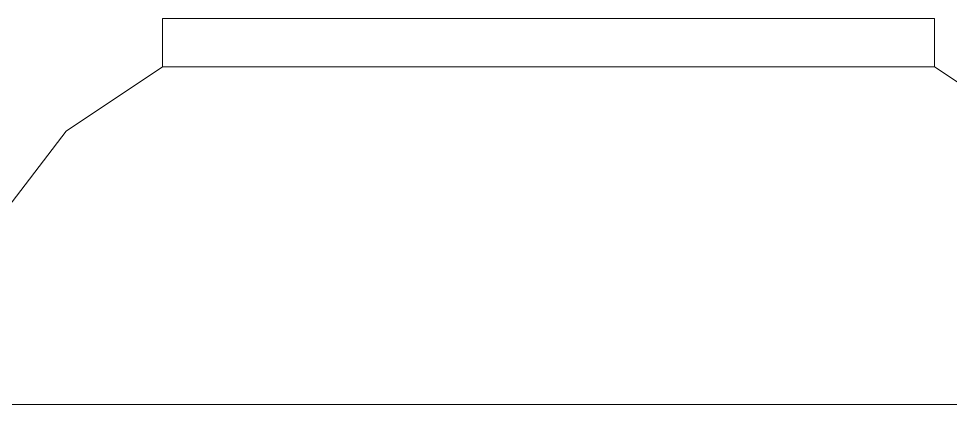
# Model space of a CAD drawing. Header units: metres. Extents: x 10 to 831, y 10 to 584.
# Drawn here: x 507.82 to 531, y 340 to 349.6 of the extents above; entities that cross this region are included whole.
import ezdxf

# ---------------------------------------------------------------- set-up
doc = ezdxf.new("R2010")
doc.units = ezdxf.units.M
doc.layers.add('VIS', color=8, linetype='Continuous', lineweight=13)

msp = doc.modelspace()

# ---------------------------------------------------------------- linework, layer by layer
at = {"layer": 'VIS'}
for p, q in [((511.4, 348.4), (511.4, 349.6)), ((511.4, 349.6), (511.4184, 349.6)), ((511.5844, 349.6), (511.4, 349.6)), ((512.1308, 349.6), (511.5844, 349.6)), ((513.018, 349.6), (512.1308, 349.6)), ((514.2116, 349.6), (513.018, 349.6)), ((515.6664, 349.6), (514.2116, 349.6)), ((517.3264, 349.6), (515.6664, 349.6)), ((519.1272, 349.6), (517.3264, 349.6)), ((521, 349.6), (519.1272, 349.6)), ((522.8728, 349.6), (521, 349.6)), ((524.6736, 349.6), (522.8728, 349.6)), ((526.3336, 349.6), (524.6736, 349.6)), ((527.7884, 349.6), (526.3336, 349.6)), ((528.982, 349.6), (527.7884, 349.6)), ((529.8692, 349.6), (528.982, 349.6)), ((530.4156, 349.6), (529.8692, 349.6)), ((530.6, 349.6), (530.4156, 349.6)), ((530.6, 349.6), (530.6, 348.4)), ((509, 346.8), (511.4, 348.4)), ((511.4, 348.4), (511.4184, 348.4)), ((511.5844, 348.4), (511.4, 348.4)), ((511.4, 348.4), (511.4184, 348.4)), ((511.5844, 348.4), (511.4, 348.4)), ((512.1308, 348.4), (511.5844, 348.4)), ((512.1308, 348.4), (511.5844, 348.4)), ((513.018, 348.4), (512.1308, 348.4)), ((513.018, 348.4), (512.1308, 348.4)), ((514.2116, 348.4), (513.018, 348.4)), ((514.2116, 348.4), (513.018, 348.4)), ((515.6664, 348.4), (514.2116, 348.4)), ((515.6664, 348.4), (514.2116, 348.4)), ((517.3264, 348.4), (515.6664, 348.4)), ((517.3264, 348.4), (515.6664, 348.4)), ((519.1272, 348.4), (517.3264, 348.4)), ((519.1272, 348.4), (517.3264, 348.4)), ((521, 348.4), (519.1272, 348.4)), ((521, 348.4), (519.1272, 348.4)), ((522.8728, 348.4), (521, 348.4)), ((522.8728, 348.4), (521, 348.4)), ((524.6736, 348.4), (522.8728, 348.4)), ((524.6736, 348.4), (522.8728, 348.4)), ((526.3336, 348.4), (524.6736, 348.4)), ((526.3336, 348.4), (524.6736, 348.4)), ((527.7884, 348.4), (526.3336, 348.4)), ((527.7884, 348.4), (526.3336, 348.4)), ((528.982, 348.4), (527.7884, 348.4)), ((528.982, 348.4), (527.7884, 348.4)), ((529.8692, 348.4), (528.982, 348.4)), ((529.8692, 348.4), (528.982, 348.4)), ((530.4156, 348.4), (529.8692, 348.4)), ((530.4156, 348.4), (529.8692, 348.4)), ((530.6, 348.4), (530.4156, 348.4)), ((530.6, 348.4), (530.4156, 348.4)), ((530.6, 348.4), (533, 346.8)), ((503.8, 340), (509, 346.8)), ((508.8376, 340), (506.6988, 340)), ((511.444, 340), (508.8376, 340)), ((514.418, 340), (511.444, 340)), ((517.6444, 340), (514.418, 340)), ((521, 340), (517.6444, 340)), ((524.3556, 340), (521, 340)), ((527.582, 340), (524.3556, 340)), ((530.556, 340), (527.582, 340)), ((533.1624, 340), (530.556, 340))]:
    msp.add_line(p, q, dxfattribs=at)

doc.saveas('drawing.dxf')
